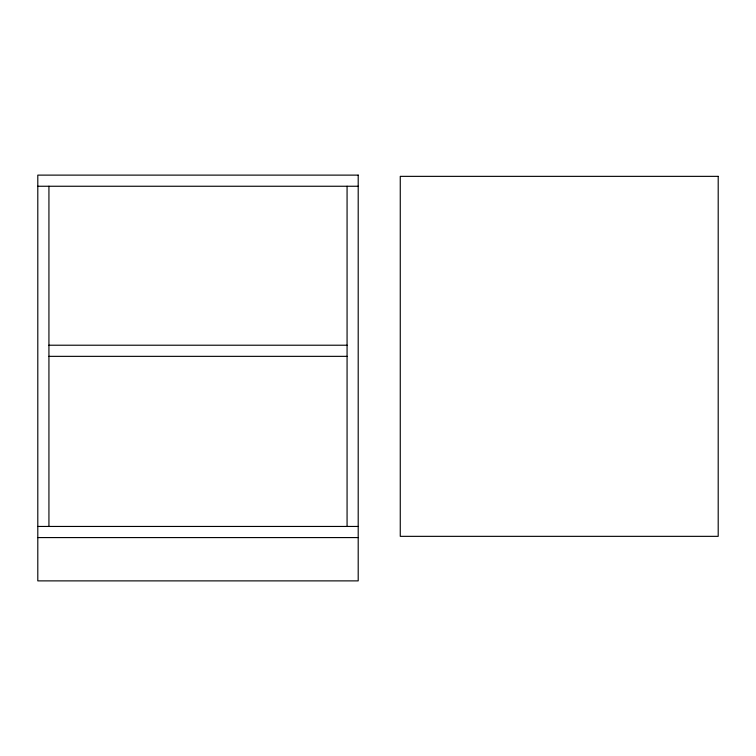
<?xml version="1.0" encoding="UTF-8"?>
<svg xmlns="http://www.w3.org/2000/svg" width="756" height="756" viewBox="0 0 756 756"><rect width="100%" height="100%" fill="white"/><g stroke="black" fill="none" stroke-linecap="round" stroke-linejoin="round"><path stroke-width="1.13" d="M37.8 186.25L358.202 186.25M48.932 345.218L347.07 345.218M48.932 356.35L347.07 356.35M37.8 526.45L358.202 526.45M37.8 537.582L358.202 537.582M347.07 186.25L347.07 526.45M48.932 186.25L48.932 526.45M358.202 175.118L37.8 175.118L37.8 580.882L358.202 580.882L358.202 175.118M718.2 176.356L400.264 176.356L400.264 536.344L718.2 536.344L718.2 176.356"/></g></svg>
